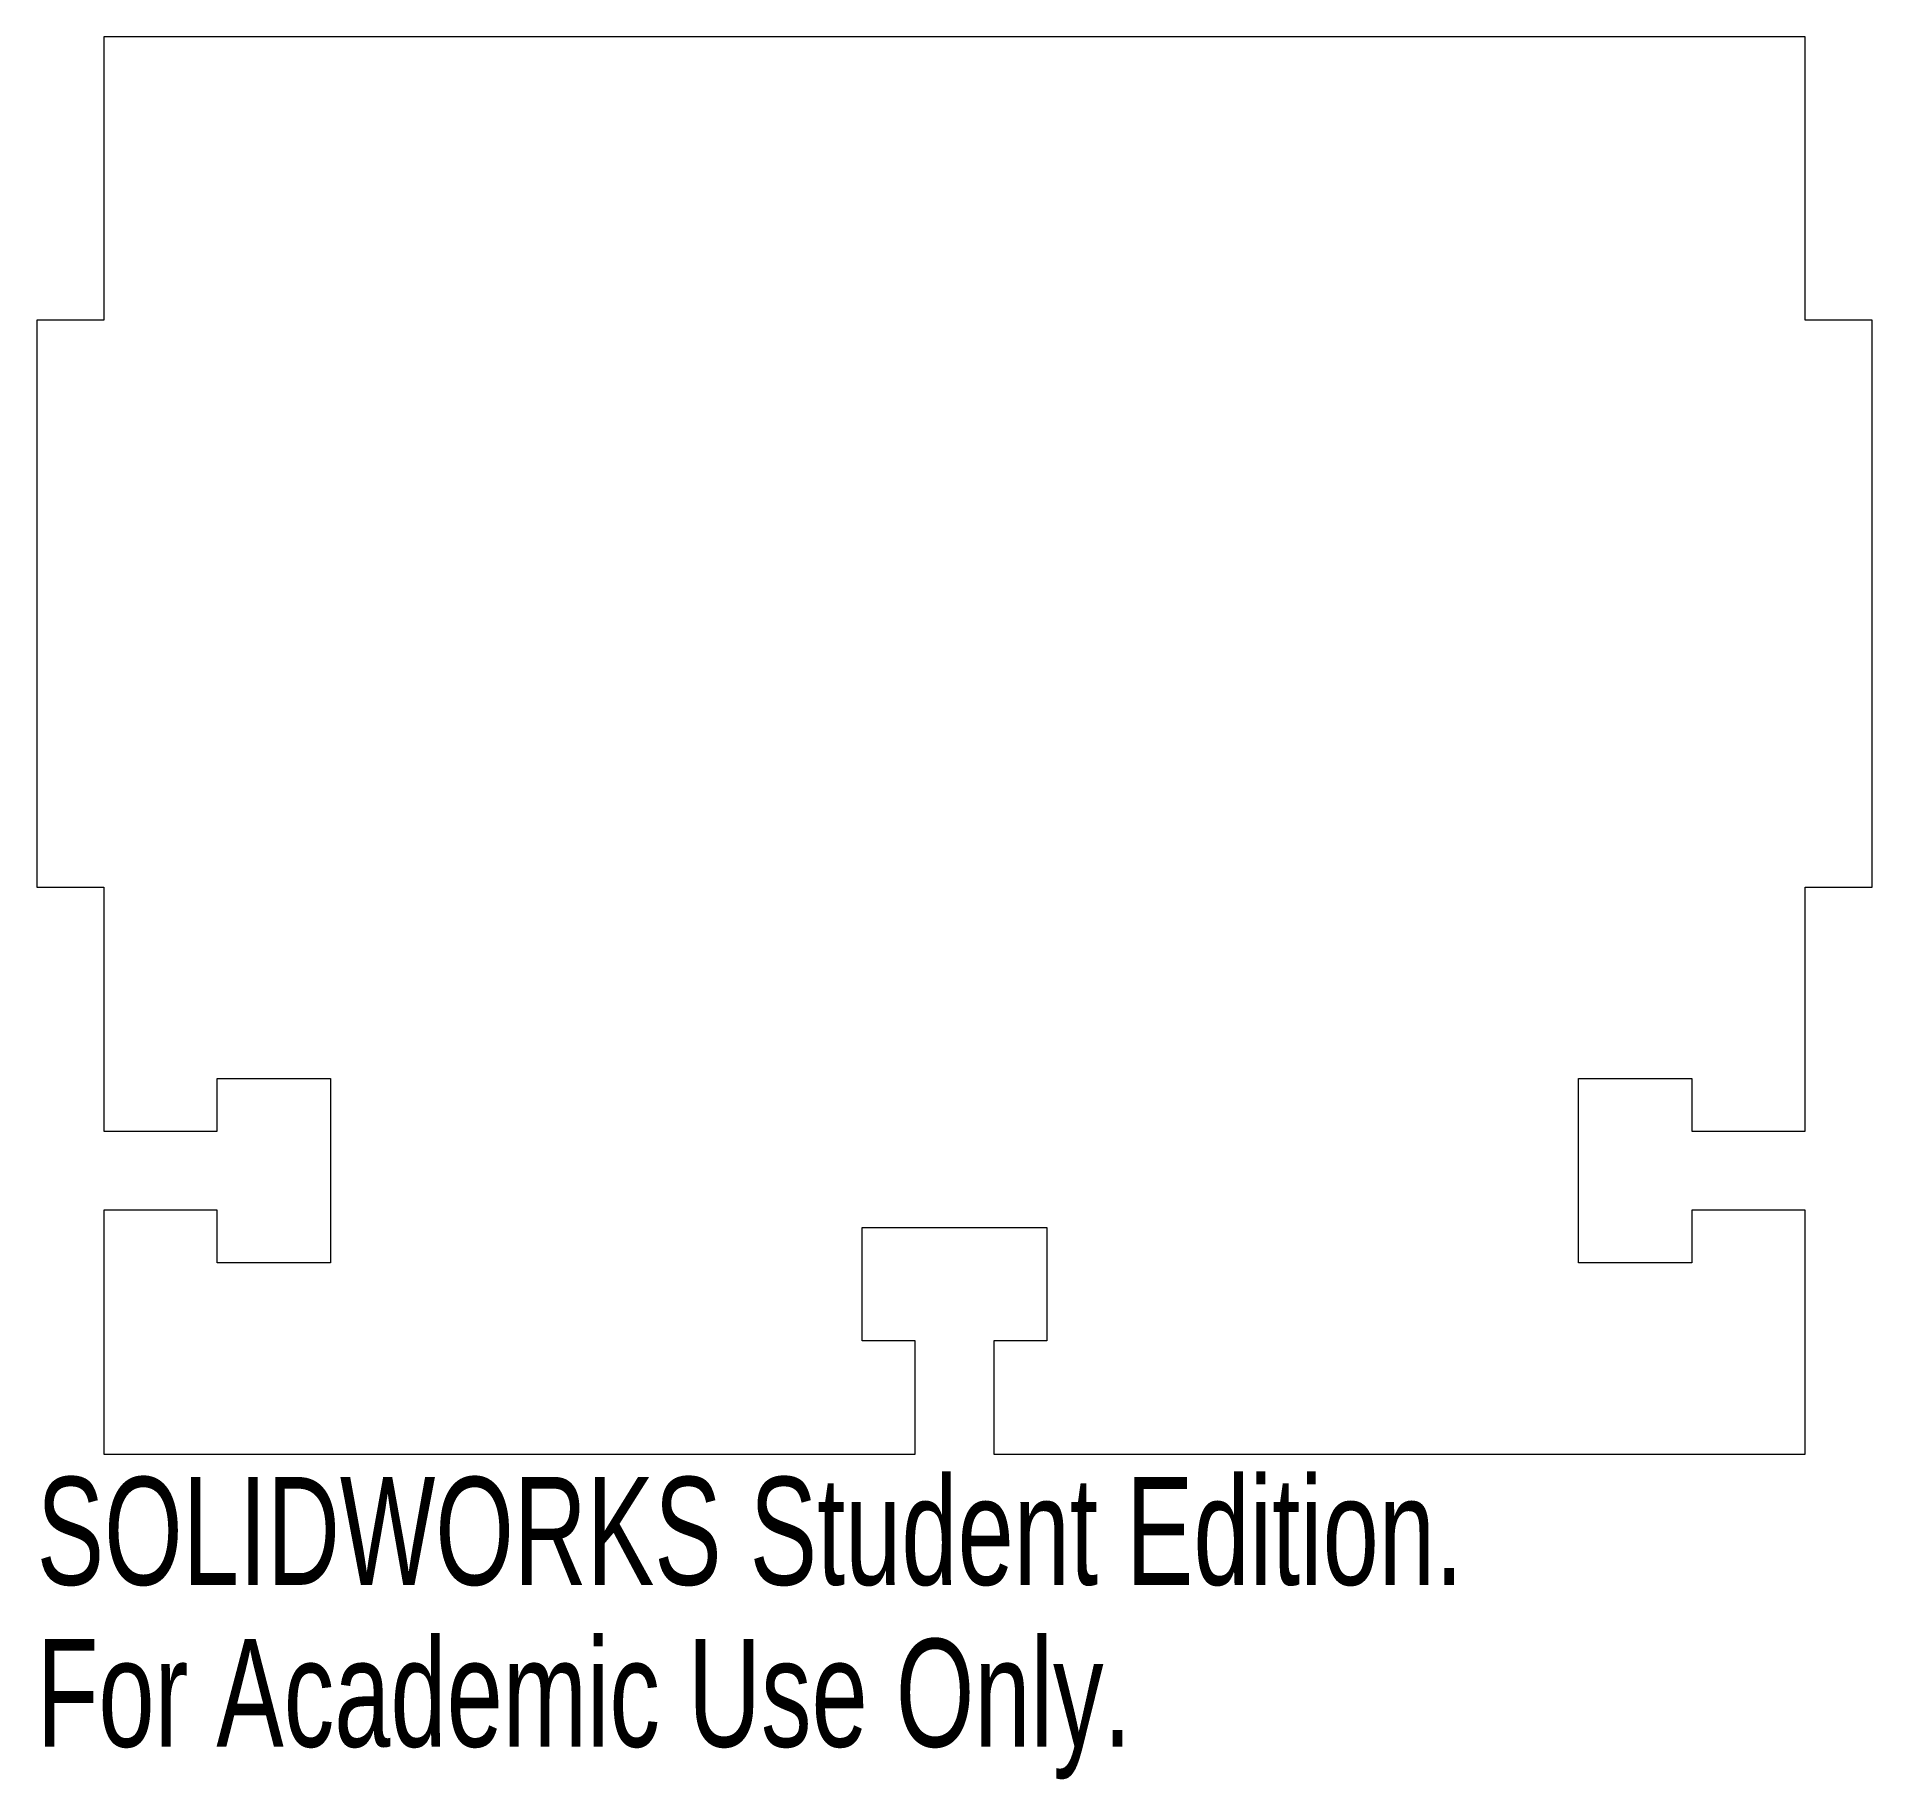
# Model space of a CAD drawing. Header units: inches. Extents: x -1.62 to 1.62, y -1.82 to 1.25.
import ezdxf

# ---------------------------------------------------------------- set-up
doc = ezdxf.new("R2010")
doc.units = ezdxf.units.IN
doc.header["$MEASUREMENT"] = 0
doc.styles.add('SLDTEXTSTYLE0', font='TXT', dxfattribs={"width": 0.7})

msp = doc.modelspace()

# ---------------------------------------------------------------- linework, layer by layer
at = {"color": 7, "linetype": 'Continuous', "lineweight": 15}
for p, q in [((1.5, 1.25), (-1.5, 1.25)), ((-1.5, 1.25), (-1.5, 0.75)), ((1.5, 0.75), (1.5, 1.25)), ((-1.6181, 0.75), (-1.6181, -0.25)), ((-1.5, 0.75), (-1.6181, 0.75)), ((1.6181, 0.75), (1.5, 0.75)), ((1.6181, -0.25), (1.6181, 0.75)), ((-1.6181, -0.25), (-1.5, -0.25)), ((-1.5, -0.25), (-1.5, -0.6805)), ((1.5, -0.25), (1.6181, -0.25)), ((1.5, -0.6805), (1.5, -0.25)), ((-1.3, -0.5875), (-1.1, -0.5875)), ((-1.3, -0.6805), (-1.3, -0.5875)), ((-1.1, -0.5875), (-1.1, -0.9125)), ((1.1, -0.5875), (1.3, -0.5875)), ((1.1, -0.9125), (1.1, -0.5875)), ((1.3, -0.5875), (1.3, -0.6805)), ((-1.5, -0.6805), (-1.3, -0.6805)), ((1.3, -0.6805), (1.5, -0.6805)), ((-1.5, -0.8195), (-1.5, -1.25)), ((-1.3, -0.8195), (-1.5, -0.8195)), ((-1.3, -0.9125), (-1.3, -0.8195)), ((1.3, -0.8195), (1.3, -0.9125)), ((1.5, -0.8195), (1.3, -0.8195)), ((1.5, -1.25), (1.5, -0.8195)), ((-0.1625, -0.85), (0.1625, -0.85)), ((-0.1625, -1.05), (-0.1625, -0.85)), ((0.1625, -0.85), (0.1625, -1.05)), ((-1.1, -0.9125), (-1.3, -0.9125)), ((1.3, -0.9125), (1.1, -0.9125)), ((-0.0695, -1.05), (-0.1625, -1.05)), ((-0.0695, -1.25), (-0.0695, -1.05)), ((0.0695, -1.05), (0.0695, -1.25)), ((0.1625, -1.05), (0.0695, -1.05)), ((-1.5, -1.25), (-0.0695, -1.25)), ((0.0695, -1.25), (1.5, -1.25))]:
    msp.add_line(p, q, dxfattribs=at)

# ---------------------------------------------------------------- texts
at = {"color": 7, "linetype": 'Continuous', "char_height": 0.1903, "attachment_point": 1, "style": 'SLDTEXTSTYLE0'}
for s, insert in [('SOLIDWORKS Student Edition.', (-1.6181, -1.2901)), ('For Academic Use Only.', (-1.6181, -1.5756))]:
    msp.add_mtext(s, dxfattribs=dict(at, insert=insert))

doc.saveas('drawing.dxf')
